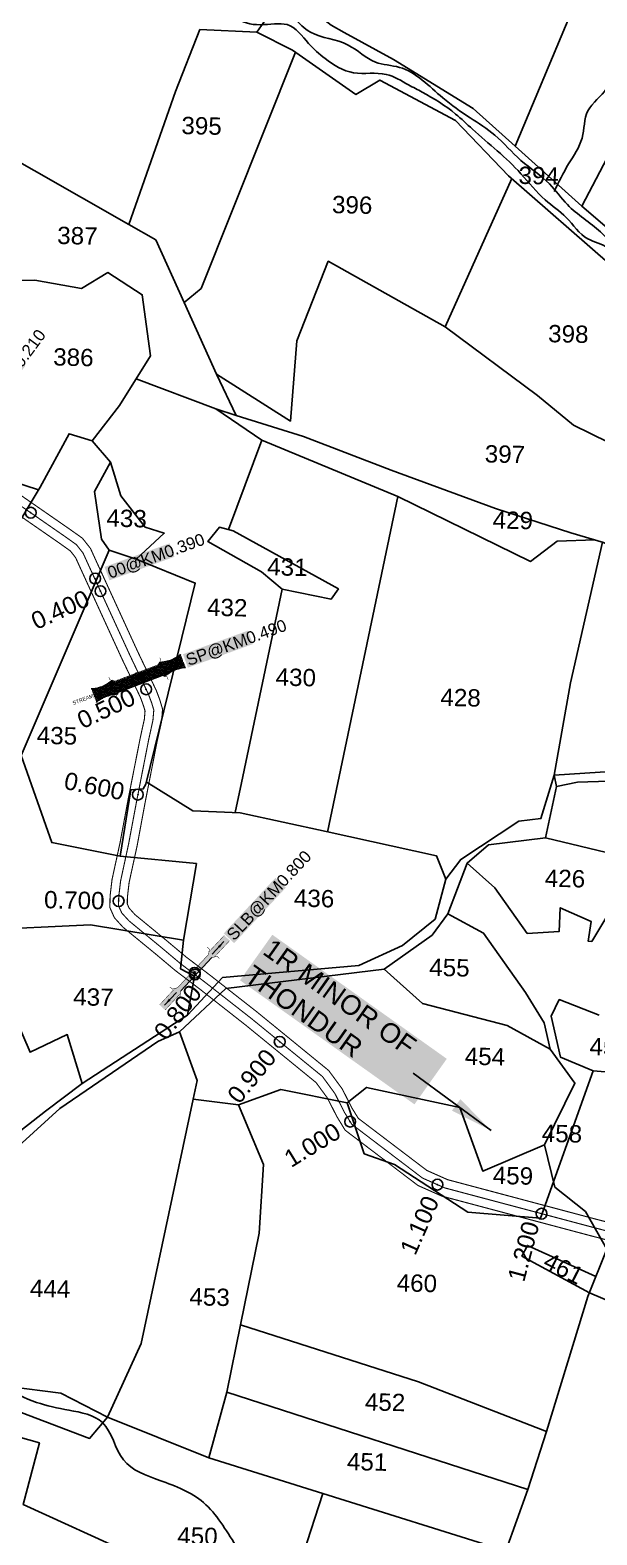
# Model space of a CAD drawing. Header units: inches. Extents: x 184455 to 195646, y 1613050 to 1620483.
# Drawn here: x 187670 to 188194, y 1615114 to 1616503 of the extents above; entities that cross this region are included whole.
import ezdxf
from ezdxf.enums import TextEntityAlignment as Align

# ---------------------------------------------------------------- set-up
doc = ezdxf.new("R2010")
doc.units = ezdxf.units.IN
doc.header["$LTSCALE"] = 15
doc.header["$MEASUREMENT"] = 0
doc.header["$PDMODE"] = 32
doc.header["$PDSIZE"] = 10
doc.linetypes.add('ACAD_ISO02W100', pattern=[15, 12, -3])
doc.linetypes.add('HIDDEN2', pattern=[0.1875, 0.125, -0.0625])
for name, color, linetype in [('CANAL1', 7, 'Continuous'), ('CHANAGE', 1, 'Continuous'), ('CS', 134, 'Continuous'), ('PAPER SIZE', 5, 'Continuous'), ('PLOTS', 7, 'Continuous'), ('PLOTS NO', 7, 'Continuous'), ('POINT', 2, 'Continuous'), ('STREAMS', 4, 'Continuous'), ('STRUCTURE', 5, 'Continuous')]:
    doc.layers.add(name, color=color, linetype=linetype)
doc.styles.get("Standard").update_dxf_attribs({"font": 'arial.ttf'})
doc.dimstyles.get("Standard").update_dxf_attribs({"dimtxt": 0.18, "dimasz": 0.18, "dimexe": 0.18, "dimexo": 0.0625, "dimgap": 0.09, "dimtad": 0, "dimtih": 1, "dimtoh": 1, "dimdec": 4, "dimzin": 0, "dimdsep": 46, "dimtxsty": 'Standard', "dimcen": 0.09, "dimadec": 0, "dimazin": 0, "dimtfac": 1, "dimtdec": 4, "dimtofl": 0, "dimtmove": 0, "dimatfit": 3, "dimfxl": 1, "dimtolj": 1, "dimtzin": 0, "dimarcsym": 0})

# ---------------------------------------------------------------- blocks, each defined once
blk = doc.blocks.new('SP')
at = {"layer": 'STRUCTURE'}
h = blk.add_hatch(dxfattribs=at)
h.set_pattern_fill('DASH', color=256, scale=8, style=0)
edge = h.paths.add_edge_path()
edge.add_spline(control_points=[(769825.7, 1706742.1), (769825.3, 1706741.8), (769823.8, 1706740.8), (769820.9, 1706740.3), (769817, 1706739.7), (769811.4, 1706738.9), (769804, 1706739.7), (769798.4, 1706741), (769795.6, 1706741.6)], knot_values=[0, 0, 0, 0, 1.613557, 5.24513, 8.624976, 13.470124, 22.190216, 30.746377, 30.746377, 30.746377, 30.746377], degree=3, periodic=0)
edge.add_line((769795.6, 1706741.6), (769792.6, 1706739.6))
edge.add_line((769792.6, 1706739.6), (769732.6, 1706739.6))
edge.add_line((769732.6, 1706739.6), (769729.6, 1706741.6))
edge.add_spline(control_points=[(769729.6, 1706741.6), (769726.9, 1706740.9), (769721.3, 1706739.5), (769713.9, 1706738.5), (769708.3, 1706739.1), (769704.4, 1706739.6), (769701.5, 1706740), (769700, 1706741), (769699.5, 1706741.3)], knot_values=[0, 0, 0, 0, 8.556161, 17.276253, 22.121402, 25.501247, 29.13282, 30.746377, 30.746377, 30.746377, 30.746377], degree=3, periodic=0)
edge.add_line((769699.5, 1706741.3), (769699.5, 1706722.1))
edge.add_spline(control_points=[(769699.5, 1706722.1), (769700, 1706722.4), (769701.4, 1706723.4), (769704.3, 1706724), (769708.2, 1706724.5), (769713.8, 1706725.3), (769721.2, 1706724.5), (769726.8, 1706723.3), (769729.6, 1706722.6)], knot_values=[0, 0, 0, 0, 1.613557, 5.24513, 8.624976, 13.470124, 22.190216, 30.746377, 30.746377, 30.746377, 30.746377], degree=3, periodic=0)
edge.add_line((769729.6, 1706722.6), (769732.6, 1706724.6))
edge.add_line((769732.6, 1706724.6), (769792.6, 1706724.6))
edge.add_line((769792.6, 1706724.6), (769795.6, 1706722.6))
edge.add_spline(control_points=[(769795.6, 1706722.6), (769798.4, 1706723.3), (769803.9, 1706724.8), (769811.3, 1706725.8), (769817, 1706725.1), (769820.9, 1706724.7), (769823.8, 1706724.2), (769825.2, 1706723.3), (769825.7, 1706723)], knot_values=[0, 0, 0, 0, 8.556161, 17.276253, 22.121402, 25.501247, 29.13282, 30.746377, 30.746377, 30.746377, 30.746377], degree=3, periodic=0)
edge.add_line((769825.7, 1706723), (769825.7, 1706742.1))
h.paths.add_polyline_path([(769764.2, 1706732.1, -1), (769761.1, 1706732.1, -1)], flags=0)
h.paths.add_polyline_path([(769761.1, 1706732.1, 1), (769764.2, 1706732.1, 1)], flags=16)
at = {"layer": 'STRUCTURE', "const_width": 0.628}
for points in [[(769726.6, 1706747.6), (769726.6, 1706743.6), (769732.6, 1706739.6), (769792.6, 1706739.6), (769798.6, 1706743.6), (769798.6, 1706747.6)], [(769726.6, 1706716.6), (769726.6, 1706720.6), (769732.6, 1706724.6), (769792.6, 1706724.6), (769798.6, 1706720.6), (769798.6, 1706716.6)]]:
    blk.add_lwpolyline(points, dxfattribs=at)
at = {"layer": 'STRUCTURE', "color": 3}
blk.add_lwpolyline([(769732.6, 1706724.6), (769792.6, 1706724.6)], dxfattribs=at)
blk.add_lwpolyline([(769732.6, 1706724.6), (769792.6, 1706724.6)], dxfattribs=at)
at = {"layer": 'STRUCTURE', "color": 0}
blk.add_circle((769762.6, 1706732.1), 1.55, dxfattribs=at)
at = {"layer": 'STRUCTURE'}
for points in [[(769699.5, 1706741.3), (769700.9, 1706740.5), (769704.4, 1706739.6), (769707.8, 1706739.2), (769712.6, 1706738.8), (769721.3, 1706739.7), (769729.6, 1706741.6)], [(769825.7, 1706742.1), (769824.3, 1706741.3), (769820.8, 1706740.3), (769817.5, 1706739.8), (769812.7, 1706739.2), (769804, 1706739.9), (769795.6, 1706741.6)], [(769699.5, 1706722.1), (769700.9, 1706723), (769704.4, 1706724), (769707.7, 1706724.5), (769712.5, 1706725), (769721.2, 1706724.4), (769729.6, 1706722.6)], [(769825.7, 1706723), (769824.3, 1706723.8), (769820.8, 1706724.7), (769817.4, 1706725.1), (769812.6, 1706725.5), (769803.9, 1706724.6), (769795.6, 1706722.6)]]:
    blk.add_spline(points, degree=3, dxfattribs=at)
at = {"layer": 'STRUCTURE', "color": 0}
blk.add_text('STREAM', height=5, dxfattribs=at).set_placement((769684.3, 1706732.1), align=Align.MIDDLE_CENTER)
for points in [[(769727.4, 1706732.1), (769700.8, 1706732.1)], [(769824.4, 1706732.1), (769800.5, 1706732.1)]]:
    blk.add_leader(points, dimstyle='Standard', override={"dimasz": 10, "dimgap": 0.09, "dimtad": 0}, dxfattribs=at)
blk = doc.blocks.new('SLB')
at = {"layer": 'STRUCTURE'}
h = blk.add_hatch(dxfattribs=at)
h.set_pattern_fill('DOTS', color=6, scale=20, angle=320.3722, style=0)
h.set_pattern_definition([(320.372247934, (-159.4327, -72.9564), (1.2786241598, 0.5641323054), [0, -1.25])])
h.paths.add_polyline_path([(769699.5, 1706871.1), (769699.5, 1706861.1), (769729.1, 1706861.1), (769732.1, 1706863.1), (769792.1, 1706863.1), (769795.1, 1706861.1), (769824.7, 1706861.1), (769824.7, 1706871.1), (769795.1, 1706871.1), (769792.1, 1706869.1), (769732.1, 1706869.1), (769729.1, 1706871.1)])
at = {"layer": 'STRUCTURE', "color": 6, "const_width": 0.628}
for points in [[(769726.1, 1706877.1), (769726.1, 1706873.1), (769732.1, 1706869.1), (769792.1, 1706869.1), (769798.1, 1706873.1), (769798.1, 1706877.1)], [(769726.1, 1706855.1), (769726.1, 1706859.1), (769732.1, 1706863.1), (769792.1, 1706863.1), (769798.1, 1706859.1), (769798.1, 1706855.1)]]:
    blk.add_lwpolyline(points, dxfattribs=at)
at = {"layer": 'STRUCTURE', "color": 6, "linetype": 'ACAD_ISO02W100', "ltscale": 0.5, "const_width": 0.5}
for points in [[(769699.5, 1706871.1), (769729.1, 1706871.1)], [(769699.5, 1706861.1), (769729.1, 1706861.1)], [(769795.1, 1706871.1), (769824.7, 1706871.1)], [(769795.1, 1706861.1), (769824.7, 1706861.1)]]:
    blk.add_lwpolyline(points, dxfattribs=at)
at = {"layer": 'STRUCTURE', "color": 6}
blk.add_lwpolyline([(769732.1, 1706863.1), (769792.1, 1706863.1)], dxfattribs=at)
blk.add_lwpolyline([(769732.1, 1706863.1), (769792.1, 1706863.1)], dxfattribs=at)
at = {"layer": 'STRUCTURE', "color": 0}
blk.add_circle((769762.1, 1706866.1), 1.24, dxfattribs=at)
for points in [[(769703.8, 1706866), (769726.7, 1706866)], [(769818.6, 1706865.8), (769795.7, 1706865.8)]]:
    blk.add_leader(points, dimstyle='Standard', override={"dimasz": 10, "dimgap": 0.09, "dimtad": 0}, dxfattribs=at)

msp = doc.modelspace()

# ---------------------------------------------------------------- linework, layer by layer
at = {"layer": 'CANAL1', "color": 200, "const_width": 1}
for points in [[(187609.6, 1616109.7), (187706.5, 1616042.6), (187718.3, 1616034.2), (187725.7, 1616024.8), (187730.6, 1616014), (187769.4, 1615929.4), (187786.5, 1615893.7), (187789.8, 1615884.9), (187792.3, 1615876.5), (187791.4, 1615864.9), (187787.3, 1615846.8), (187776.2, 1615790.3), (187768.8, 1615750.3), (187761.4, 1615716.4), (187759.8, 1615702.8), (187759.7, 1615696.5), (187761.4, 1615692.7), (187766.8, 1615686.7), (187796.3, 1615662.5), (187813.8, 1615647.8), (187836.8, 1615630.3), (187879.2, 1615597.1), (187945.9, 1615542.7), (187958.4, 1615525.7), (187967.3, 1615508.2), (187973.2, 1615498.6), (188036.7, 1615450.4), (188055.9, 1615441.9), (188191.6, 1615405.8), (188253.8, 1615389.7)], [(187601.3, 1616096), (187697.3, 1616029.5), (187707.1, 1616022.5), (187711.9, 1616016.4), (187716, 1616007.4), (187754.9, 1615922.6), (187771.8, 1615887.4), (187774.6, 1615879.8), (187776.1, 1615874.8), (187775.5, 1615867.3), (187771.7, 1615850), (187760.5, 1615793.3), (187753.1, 1615753.5), (187745.6, 1615719.1), (187743.8, 1615703.9), (187743.6, 1615693.2), (187747.8, 1615683.8), (187755.7, 1615675.1), (187786.1, 1615650.2), (187803.8, 1615635.3), (187827, 1615617.7), (187869.2, 1615584.6), (187934.2, 1615531.6), (187944.7, 1615517.3), (187953.3, 1615500.4), (187961.1, 1615487.6), (188028.5, 1615436.5), (188050.6, 1615426.7), (188187.5, 1615390.3), (188249.6, 1615374.2)]]:
    msp.add_lwpolyline(points, dxfattribs=at)
at = {"layer": 'CANAL1', "color": 1, "linetype": 'HIDDEN2', "ltscale": 4, "const_width": 1}
msp.add_lwpolyline([(187605.4, 1616102.8), (187701.9, 1616036), (187712.7, 1616028.3), (187718.8, 1616020.6), (187723.3, 1616010.7), (187762.2, 1615926), (187779.1, 1615890.6), (187782.2, 1615882.3), (187784.2, 1615875.7), (187783.4, 1615866.1), (187779.5, 1615848.4), (187768.4, 1615791.8), (187760.9, 1615751.9), (187753.5, 1615717.7), (187751.8, 1615703.3), (187751.6, 1615694.8), (187754.6, 1615688.2), (187761.3, 1615680.9), (187791.2, 1615656.3), (187808.8, 1615641.5), (187831.9, 1615624), (187874.2, 1615590.9), (187940.1, 1615537.2), (187951.6, 1615521.5), (187960.3, 1615504.3), (187967.2, 1615493.1), (188032.6, 1615443.4), (188053.3, 1615434.3), (188189.5, 1615398.1), (188251.7, 1615381.9)], dxfattribs=at)
at = {"layer": 'CS', "color": 3}
for p in [(187670.5, 1616057.8), (187734.9, 1615985.4), (187777.1, 1615894.8), (187769.5, 1615797.5), (187751.7, 1615699.2), (187822.2, 1615631.4), (187900.6, 1615569.3), (187965.7, 1615495.5), (188046.4, 1615437.4), (188142.6, 1615410.5)]:
    msp.add_point(p, dxfattribs=at)
at = {"layer": 'PLOTS'}
for points in [[(188156.5, 1616794), (188245.4, 1616708.6), (188183.2, 1616551.3), (188118.2, 1616396.2)], [(188570.5, 1616191.6), (188522.6, 1616203.5), (188469.5, 1616225.1), (188371.3, 1616257.9), (188334.5, 1616157.3), (188291.1, 1616173.2), (188296.7, 1616201.5), (188272.2, 1616261.7), (188179.8, 1616340.9), (188118.2, 1616396.2), (188079.4, 1616431), (188005.7, 1616476.3), (187960.3, 1616501.2), (187948.2, 1616507.9), (187908.8, 1616538.7), (187841.1, 1616609.9), (187788.9, 1616667.8), (187751, 1616700.9), (187740.2, 1616710.3), (187738.3, 1616720.7)], [(188179.8, 1616340.9), (188233.3, 1616442.4), (188265.8, 1616428.2), (188350.9, 1616639.7), (188275.4, 1616682.5), (188245.4, 1616708.6)], [(187761, 1616324.1), (187804.3, 1616446.8), (187826.9, 1616503.9), (187879.5, 1616501.7), (187907.4, 1616541.8)], [(187879.5, 1616501.7), (187912.4, 1616485), (187970.8, 1616444.1), (187993.1, 1616457.4), (188063, 1616420), (188112.2, 1616369), (188206.7, 1616286.4), (188258, 1616244), (188272.8, 1616261.2)], [(187812.3, 1616252), (187827.9, 1616264.9), (187915.1, 1616483.1)], [(187544.2, 1616447.3), (187761, 1616324.1), (187786, 1616309.9), (187812.3, 1616252), (187842.3, 1616185.9), (187910.5, 1616142.5), (187916.5, 1616216.6), (187945.5, 1616290), (188053.4, 1616229.6), (188138.9, 1616166), (188172.3, 1616138.7), (188251.9, 1616099.7)], [(188115.3, 1616366.3), (188053.4, 1616229.6)], [(187520.3, 1616247.7), (187589.1, 1616257.5), (187624.3, 1616271.5), (187674.2, 1616272.6), (187717.4, 1616264.9), (187741.8, 1616279.6), (187773.5, 1616259.1), (187781.2, 1616202.6), (187752.6, 1616156.9), (187727.2, 1616124.2), (187705.9, 1616130.8), (187679.2, 1616081.5), (187540.4, 1615850.5), (187518.8, 1615881.7), (187430.7, 1616014.2), (187403.1, 1616047.8)], [(187841.4, 1616153.8), (187767.9, 1616181.4)], [(187842.3, 1616185.9), (187860.3, 1616147.6), (187922.7, 1616128.1), (188003.7, 1616097), (188100.1, 1616061.6), (188169.7, 1616039.2), (188200, 1616030.3), (188241.4, 1616009.4), (188303, 1616038.5)], [(187853.4, 1616042.3), (187884.1, 1616124.8), (187841.4, 1616153.8), (187860.3, 1616147.6)], [(187488.6, 1616140.2), (187677.5, 1616078.8)], [(187540.4, 1615850.5), (187620.8, 1615672.2), (187669.8, 1615559.6), (187704.2, 1615575.9), (187717.9, 1615530.9), (187809.4, 1615590.3), (187815.5, 1615593.9), (187821.9, 1615629.8), (187808.9, 1615636.5), (187811.7, 1615663.1), (187823.6, 1615733.9), (187753.2, 1615740.6), (187689.9, 1615753.2), (187661.6, 1615833.5), (187742.9, 1616023.2), (187735.9, 1616033.3), (187729.4, 1616077.4), (187744.3, 1616104.5), (187727.2, 1616124.2)], [(187884.1, 1616124.8), (188009.8, 1616072.7), (188132.4, 1616012.8), (188156.9, 1616031.7), (188191.8, 1616032.7)], [(187744.3, 1616104.5), (187753.6, 1616073.3), (187776.2, 1616044.6), (187793.9, 1616038.8), (187768, 1616014.8), (187742.9, 1616023.2)], [(188009.8, 1616072.7), (187944.8, 1615762.9)], [(187859.4, 1615780.9), (187865.4, 1615808.4), (187902.9, 1615987.3), (187948.1, 1615977.9), (187954.9, 1615987.5), (187857.5, 1616041.2), (187845, 1616044.6), (187834.3, 1616031.1), (187883.7, 1616003.3), (187902.9, 1615987.3)], [(188199, 1616030.6), (188169.3, 1615900.6), (188154.3, 1615815.6), (188156.3, 1615804.9)], [(187768, 1616014.8), (187822.5, 1615992.9), (187776.8, 1615807.1), (187774.4, 1615802.7), (187763, 1615802), (187753.2, 1615740.6)], [(188154.3, 1615815.6), (188211, 1615819.3), (188260.1, 1615829.5), (188300.6, 1615838.9), (188355.4, 1615847.9), (188441, 1615865.1), (188468.3, 1615870.5), (188474.7, 1615863.2), (188496.2, 1615864.3), (188548.4, 1615894.1), (188603.5, 1615901.4), (188621.8, 1615902.8), (188635.9, 1615913.1)], [(187777.3, 1615809.2), (187820.2, 1615782.5), (187863.9, 1615780.7), (187943.4, 1615763.3), (188045.6, 1615740.9), (188054.1, 1615719.3), (188068, 1615737.6), (188121.7, 1615773), (188142.1, 1615775.4), (188154.3, 1615815.6)], [(187642.1, 1615234.4), (187724.9, 1615203), (187741.3, 1615222.7), (187772.5, 1615290.8), (187820.5, 1615516.3), (187824.2, 1615533.4), (187807.9, 1615578.6), (187850.9, 1615618.6), (187997.2, 1615636.3), (188041.6, 1615667.8), (188056.1, 1615687.5), (188073.8, 1615734.3), (188093.7, 1615751), (188146.4, 1615757.7), (188156.3, 1615804.9), (188175.7, 1615808.9), (188224.1, 1615810.4)], [(188073.8, 1615734.3), (188099.4, 1615711.3), (188129.4, 1615669.4), (188158.9, 1615671.1), (188159.9, 1615693.1), (188188.5, 1615680.2), (188185.7, 1615662.3), (188189, 1615661.8), (188226.6, 1615724.3), (188210.4, 1615742.1), (188146.4, 1615757.7)], [(187815.5, 1615593.9), (187847.8, 1615628.7), (187973.8, 1615639.8), (188014.1, 1615658.3), (188044.2, 1615682.5), (188054.1, 1615719.3)], [(187620.8, 1615672.2), (187725.8, 1615677.4), (187811.7, 1615663.1)], [(188056.1, 1615687.5), (188089.1, 1615669.6), (188127.7, 1615614.9), (188145, 1615586.9), (188150.6, 1615562.5)], [(187820.5, 1615516.3), (187862.4, 1615510.9), (187901.5, 1615525.2), (187962.9, 1615512.8), (187980.9, 1615527.2), (188067, 1615508.6), (188088.2, 1615449.8), (188145.2, 1615474), (188173.4, 1615531), (188150.6, 1615562.5), (188110.8, 1615584.4), (188032.7, 1615604.7), (187997.2, 1615636.3)], [(188237.8, 1615538.3), (188190.3, 1615542.5), (188160.1, 1615555.2), (188151.5, 1615592.9), (188159, 1615608.3), (188196, 1615593.8)], [(187513.5, 1615394.7), (187531.1, 1615378.4), (187588.4, 1615413.5), (187608, 1615386.5), (187616.9, 1615390.1), (187613.5, 1615431.5), (187697.3, 1615507.7), (187787.9, 1615569.6), (187807.9, 1615578.6)], [(188190.3, 1615542.5), (188141.6, 1615406.3), (188074.6, 1615411.8), (188006.6, 1615456), (187978.7, 1615465.9), (187962.9, 1615512.8)], [(187328, 1615398.7), (187360.9, 1615367.6), (187481.1, 1615260.7), (187491.5, 1615305.1), (187493, 1615400.3), (187512.6, 1615394.5), (187559.7, 1615403.8), (187609.3, 1615439.1), (187661.2, 1615487.3), (187684, 1615505.3), (187717.9, 1615530.9)], [(187862.4, 1615510.9), (187885.7, 1615456), (187881.5, 1615392.5), (187864.4, 1615307.8), (187851.8, 1615245.6), (187835, 1615185.2), (187741.3, 1615222.7)], [(188192.8, 1615352.6), (188129.5, 1615381.2), (188124.4, 1615371.4), (188186.8, 1615337.5), (188290.8, 1615293.3), (188302.9, 1615289.6), (188335.3, 1615338.3), (188344.3, 1615337.8), (188358.3, 1615379.8), (188378.2, 1615380.3), (188382.3, 1615392.1), (188344.3, 1615481.2), (188315.6, 1615505.2)], [(187835, 1615185.2), (187940.6, 1615152), (188109.6, 1615099.1), (188129.8, 1615155.9), (188147.2, 1615209.4), (188185.3, 1615334), (188202.9, 1615377.7), (188183.1, 1615412.4), (188154.8, 1615435.1), (188145.2, 1615474)], [(187519.9, 1615320.6), (187558.5, 1615312.9), (187601.4, 1615328.6), (187615.6, 1615319.9), (187589.6, 1615284), (187650, 1615251), (187698.4, 1615244.8), (187741.3, 1615222.7)], [(187864.4, 1615307.8), (188028.9, 1615255.3), (188147.2, 1615209.4)], [(188129.8, 1615155.9), (187851.8, 1615245.6)], [(187940.6, 1615152), (187904, 1615040), (187758.9, 1615070.2), (187764.9, 1615095.9), (187663.4, 1615141.9), (187678.5, 1615199), (187658.8, 1615204.6), (187643.1, 1615216.4), (187636.1, 1615237.9)]]:
    msp.add_lwpolyline(points, dxfattribs=at)
at = {"layer": 'POINT'}
for p in [(187730, 1615997, 7), (187770, 1615905, 8), (187822, 1615633, 9)]:
    msp.add_point(p, dxfattribs=at)
at = {"layer": 'STREAMS'}
for points in [[(189081.6, 1615764.2), (189031.7, 1615775.1), (188965.4, 1615786.6), (188905, 1615802.4), (188846.4, 1615813), (188795.1, 1615828.2), (188752.5, 1615856.3), (188696.4, 1615882.3), (188677.1, 1615907.3), (188664.5, 1615929), (188632.5, 1615944.1), (188610.9, 1615960.4), (188544.8, 1615991.8), (188487.5, 1616009.4), (188459.2, 1616006.7), (188407.3, 1616011.7), (188384.2, 1616020.7), (188371, 1616028), (188332, 1616052.9), (188305.3, 1616062.6), (188279.4, 1616096.5), (188279, 1616152.8), (188284.2, 1616185), (188289.5, 1616205), (188272.9, 1616238.4), (188267.6, 1616260.2), (188223.8, 1616291.2), (188197.2, 1616317.1), (188166.5, 1616342.3), (188150, 1616361.4), (188123.5, 1616383.2), (188099.4, 1616406.5), (188076.5, 1616422.5), (188051.3, 1616440.9), (188011.2, 1616469.1), (187989.1, 1616473.9), (187963.8, 1616489.7), (187928.9, 1616501.6), (187900.8, 1616531.2), (187868.3, 1616562.6), (187840.9, 1616600.6), (187832.4, 1616637.5), (187811.1, 1616668), (187789.4, 1616695.3), (187773.5, 1616716.3), (187758.8, 1616730.8), (187750.7, 1616739.8)], [(187674.1, 1616621.5), (187693.7, 1616605.2), (187710.5, 1616593.6), (187721.5, 1616580.1), (187732.9, 1616570.7), (187754.3, 1616557.7), (187772.8, 1616548.2), (187803, 1616537.5), (187827.3, 1616523.7), (187852.5, 1616518.1), (187869.8, 1616510.1), (187895.9, 1616509.2), (187907.4, 1616508.5), (187927.3, 1616491.2), (187942.5, 1616477.2), (187968.9, 1616464.1), (187999.1, 1616462.6), (188019.7, 1616452.9), (188032.3, 1616446.2), (188063.2, 1616425.9), (188078.8, 1616412), (188123.6, 1616370.9), (188145.9, 1616346.7), (188165.5, 1616330.4), (188185.4, 1616310.8), (188203.7, 1616302.1), (188213.8, 1616285.9), (188236.9, 1616270.3), (188259.6, 1616248.2), (188268, 1616235.6), (188276.5, 1616220.2), (188285.1, 1616209.3), (188276.6, 1616182.6), (188272.6, 1616164), (188268.6, 1616127.1), (188264.2, 1616106.5), (188265, 1616091.5), (188282.3, 1616069.7), (188313.9, 1616040.5), (188333.3, 1616028.4), (188355.2, 1616023.1), (188379.4, 1616013.9), (188390.9, 1616005.6), (188414.9, 1615998.5), (188449, 1615993.5), (188486.7, 1615993.5), (188521.4, 1615991.1), (188573, 1615969.2), (188594.6, 1615958.4), (188607.1, 1615950.7), (188620.7, 1615941.9), (188646.2, 1615906), (188619.9, 1615860.8), (188583.6, 1615846.4), (188565.4, 1615818.6), (188531.7, 1615811.6), (188504.1, 1615806), (188471, 1615802.2), (188445.7, 1615803.6), (188425.2, 1615789.9)], [(188154.3, 1616354.3), (188167.6, 1616379.9), (188180.1, 1616403.8), (188185.5, 1616428.9), (188202.7, 1616449.6), (188206.6, 1616458.4), (188218.9, 1616486.6), (188231.1, 1616499.9), (188248.9, 1616547.1), (188253.9, 1616567.4), (188261.8, 1616578.1), (188260.1, 1616613.3)], [(188806.1, 1614622.7), (188786.5, 1614625.5), (188769.7, 1614635.6), (188748.1, 1614634.2), (188722.4, 1614651.8), (188673.7, 1614655.8), (188645.5, 1614656.4), (188585.2, 1614666.6), (188539.3, 1614672.9), (188504.5, 1614687.8), (188486, 1614717.6), (188463.3, 1614750.9), (188412, 1614772.3), (188383, 1614780.6), (188352.5, 1614784.6), (188322.8, 1614795.9), (188284.7, 1614794.3), (188249.9, 1614801.3), (188234.9, 1614800.2), (188215.8, 1614809.6), (188192.2, 1614844), (188165.1, 1614860), (188155.5, 1614887.8), (188135.4, 1614906.3), (188117.6, 1614925.9), (188100.2, 1614946.3), (188077.3, 1614946.1), (188047.1, 1614945.5), (188015.1, 1614960.8), (187971.9, 1614978.1), (187948, 1614990.9), (187930.9, 1615000.2), (187925.4, 1615025.7), (187908.3, 1615059.3), (187878.4, 1615081.2), (187859.9, 1615104.2), (187830.2, 1615143.8), (187789.7, 1615164.3), (187756.1, 1615183.2), (187736.8, 1615217.6), (187705.8, 1615229.1), (187675.8, 1615236.3), (187643.6, 1615249.3), (187610.6, 1615259.7), (187576.4, 1615285.2), (187539.5, 1615306.2), (187516.9, 1615312.3), (187510.5, 1615319.2), (187513.3, 1615338.4), (187510, 1615354.2), (187526.2, 1615385.8), (187527.8, 1615424.1), (187531.1, 1615443.6), (187517.2, 1615472.9), (187517, 1615495.4), (187503, 1615532.2), (187497.4, 1615564), (187493, 1615583.6), (187495.9, 1615603.7), (187478.6, 1615622.4), (187451.9, 1615674.6), (187425.8, 1615712), (187413.2, 1615741.6), (187395.1, 1615770), (187380.2, 1615794.8), (187356.4, 1615807), (187344.1, 1615828.6), (187326.5, 1615842.5), (187314.1, 1615863.1), (187290.9, 1615887.3), (187287, 1615941.7), (187284.6, 1615964.9), (187284, 1615980.2), (187269.2, 1616003.1), (187260.3, 1616026.3), (187237.9, 1616030.9), (187221.8, 1616037.5), (187192.8, 1616049.8), (187188.3, 1616054.9)]]:
    msp.add_spline(points, degree=3, dxfattribs=at)

# ---------------------------------------------------------------- block references
at = {"layer": 'STRUCTURE', "color": 0, "xscale": 0.7, "yscale": 0.7, "zscale": 0.7}
for name, p, rotation in [('SP', (108351.1, 307710.6, 8), 20.8020160946605), ('SLB', (694704.7, 406925.7, 9), 47.02560869371857)]:
    msp.add_blockref(name, p, dxfattribs=dict(at, rotation=rotation))

# ---------------------------------------------------------------- texts
at = {"layer": 'CHANAGE'}
for s, rotation, p in [('0.400', 24.657, (187723.1, 1615980)), ('0.500', 25.5713, (187765.4, 1615889.1)), ('0.600', 348.8604, (187756.7, 1615800)), ('0.700', 358.8448, (187738.7, 1615699.5)), ('0.800', 52.8034, (187823.2, 1615619)), ('0.900', 50.8062, (187892.4, 1615559.3)), ('1.000', 31.5722, (187954.6, 1615488.7)), ('1.100', 66.1955, (188041.1, 1615425.5)), ('1.200', 75.1004, (188133.1, 1615402.8))]:
    msp.add_text(s, height=16, rotation=rotation, dxfattribs=at).set_placement(p, align=Align.MIDDLE_RIGHT)
at = {"layer": 'PLOTS NO'}
for s, rotation, p in [('395', 358.7483, (187828.4, 1616415.1)), ('394', 358.7483, (188140, 1616369.1)), ('396', 358.7483, (187967.6, 1616342.1)), ('387', 358.7483, (187713.6, 1616313.6)), ('398', 358.7483, (188167.4, 1616222.9)), ('386', 358.7483, (187709.9, 1616201.4)), ('397', 358.7483, (188108.8, 1616111.9)), ('433', 358.7483, (187759.1, 1616052.6)), ('429', 358.7483, (188116.1, 1616050.9)), ('431', 358.7483, (187907.7, 1616007.7)), ('432', 358.7483, (187852.1, 1615970.3)), ('430', 358.7483, (187915.5, 1615905.8)), ('428', 358.7483, (188067.8, 1615887.1)), ('435', 358.7483, (187694.7, 1615852)), ('426', 358.7483, (188164.3, 1615720.1)), ('436', 358.7483, (187932.4, 1615701.7)), ('455', 358.7483, (188057.5, 1615637.8)), ('437', 358.7483, (187728.4, 1615610.6)), ('454', 358.7483, (188090.3, 1615555.7)), ('457', 358.7483, (188205.6, 1615564.6)), ('458', 358.7483, (188161.5, 1615484.5)), ('459', 358.7483, (188116.2, 1615445.6)), ('461', 333.0028, (188163, 1615360.1)), ('444', 358.7483, (187688.4, 1615341.3)), ('453', 358.7483, (187835.8, 1615333.6)), ('460', 358.7483, (188027.4, 1615346.4)), ('452', 358.7483, (187998, 1615236.5)), ('451', 358.7483, (187981.4, 1615181.4)), ('450', 358.7483, (187824.6, 1615112.8))]:
    msp.add_text(s, height=16, rotation=rotation, dxfattribs=at).set_placement(p, align=Align.MIDDLE_CENTER)
at = {"layer": 'STRUCTURE', "color": 5, "attachment_point": 1, "bg_fill": 1, "box_fill_scale": 1.1, "bg_fill_color": 7, "bg_fill_true_color": 16777215, "bg_fill_transparency": 0}
for s, insert, char_height, width, rotation in [('SP@KM0.210', (187618.3, 1616149.9), 11, 61.714, 53.5854), ('00@KM0.390', (187740.1, 1616007.1), 11, 61.714, 19.9178), ('SP@KM0.490', (187812.6, 1615926.5), 11, 61.714, 19.9178), ('SLB@KM0.800', (187850.4, 1615669.4, 9), 11, 67.84, 47.0256), ('{\\C1;1R MINOR OF \\PTHONDUR}', (187894.2, 1615665.6), 18, 194.211, 324.6094)]:
    msp.add_mtext(s, dxfattribs=dict(at, insert=insert, char_height=char_height, width=width, rotation=rotation))

# ---------------------------------------------------------------- leaders
at = {"layer": 'PAPER SIZE'}
msp.add_leader([(188095.9, 1615487.3), (188024.1, 1615540.2)], dimstyle='Standard', override={"dimasz": 40, "dimgap": 0.09, "dimtad": 0, "dimtfill": 2, "dimtfillclr": 5}, dxfattribs=at)

doc.saveas('drawing.dxf')
